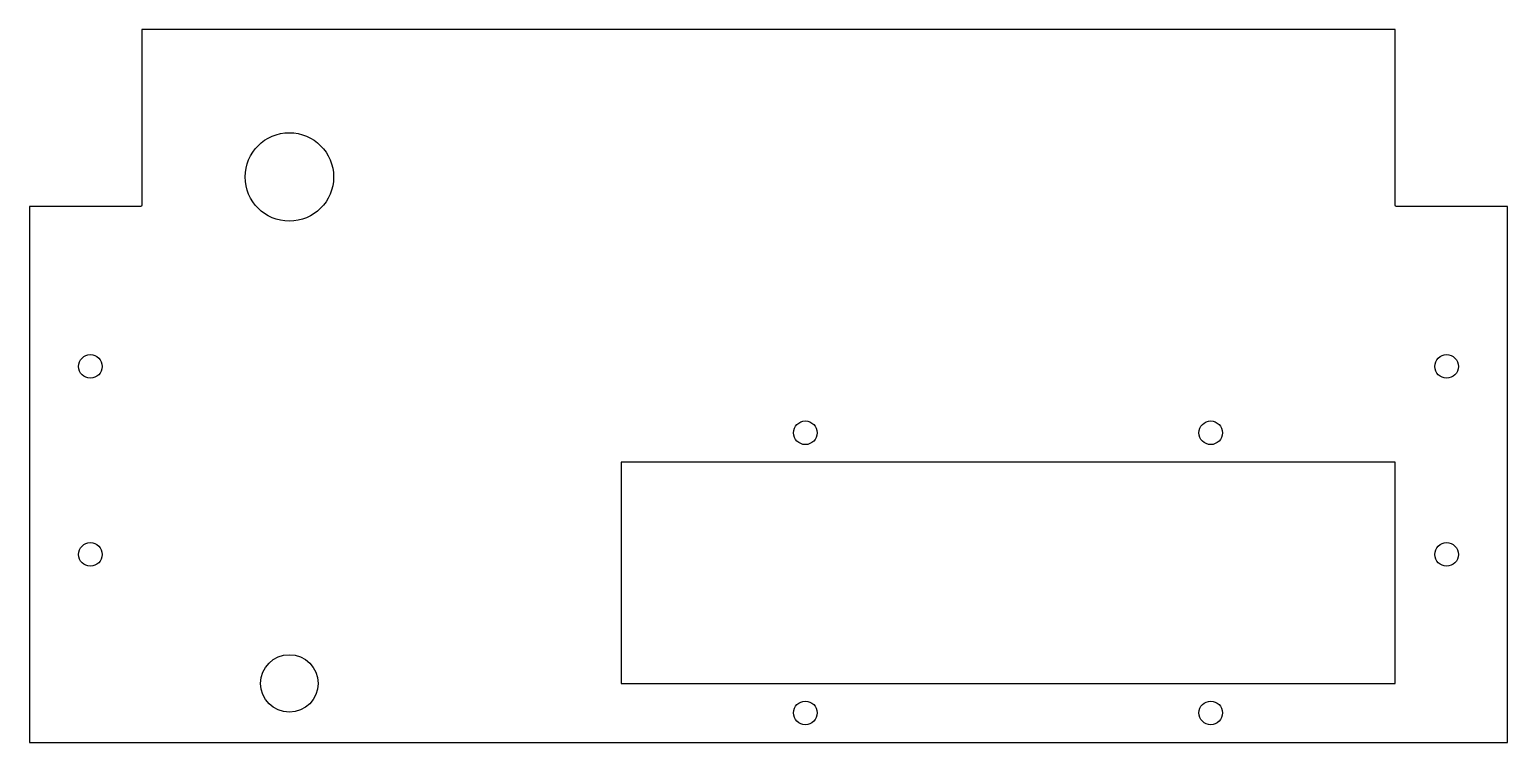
# Model space of a CAD drawing. Header units: millimetres. Extents: x 239 to 439, y 142 to 239.
import ezdxf

# ---------------------------------------------------------------- set-up
doc = ezdxf.new("R2010")
doc.units = ezdxf.units.MM
doc.header["$MEASUREMENT"] = 0
doc.layers.get('0').update_dxf_attribs({"lineweight": 0})

msp = doc.modelspace()

# ---------------------------------------------------------------- linework, layer by layer
at = {"color": 1, "lineweight": 25, "true_color": 0xff0000}
msp.add_lwpolyline([(423.84, 180.33), (318.84, 180.33), (318.84, 150.33), (423.84, 150.33)], close=True, dxfattribs=at)
for centre, radius in [((273.84, 219.03), 6), ((246.84, 193.33), 1.6), ((430.84, 193.33), 1.6), ((343.84, 184.33), 1.6), ((398.84, 184.33), 1.6), ((246.84, 167.83), 1.6), ((430.84, 167.83), 1.6), ((273.84, 150.33), 3.9), ((343.84, 146.33), 1.6), ((398.84, 146.33), 1.6)]:
    msp.add_circle(centre, radius, dxfattribs=at)
at = {"color": 18, "lineweight": 25, "true_color": 0x000000}
msp.add_open_spline([(423.84, 239.03), (423.84, 239.03), (423.84, 215.21), (423.84, 215.21), (423.84, 215.11), (423.92, 215.03), (424.02, 215.03), (424.02, 215.03), (439.09, 215.03), (439.09, 215.03), (439.09, 215.03), (439.09, 142.33), (439.09, 142.33), (439.09, 142.33), (238.59, 142.33), (238.59, 142.33), (238.59, 142.33), (238.59, 215.03), (238.59, 215.03), (238.59, 215.03), (253.66, 215.03), (253.66, 215.03), (253.76, 215.03), (253.84, 215.11), (253.84, 215.21), (253.84, 215.21), (253.84, 239.03), (253.84, 239.03), (253.84, 239.03), (423.84, 239.03), (423.84, 239.03)], degree=3, knots=[0, 0, 0, 0, 1, 1, 1, 2, 2, 2, 3, 3, 3, 4, 4, 4, 5, 5, 5, 6, 6, 6, 7, 7, 7, 8, 8, 8, 9, 9, 9, 10, 10, 10, 10], dxfattribs=at)

doc.saveas('drawing.dxf')
